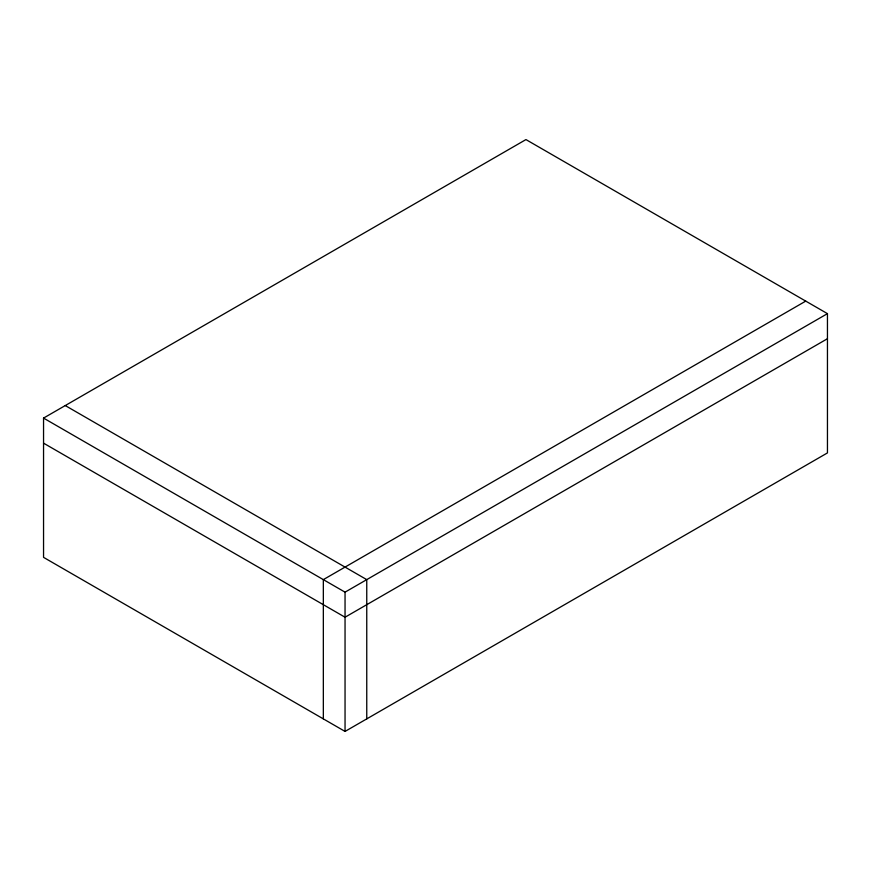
<?xml version="1.0" encoding="UTF-8"?>
<svg xmlns="http://www.w3.org/2000/svg" width="871" height="871" viewBox="0 0 871 871"><rect width="100%" height="100%" fill="white"/><g stroke="black" fill="none" stroke-linecap="round" stroke-linejoin="round"><path stroke-width="1.31" d="M43.55 418.091L525.953 139.578L827.45 313.647L827.45 452.909L345.047 731.422L43.55 557.353L43.55 418.091L345.047 592.16L827.45 313.647M805.74 301.116L323.337 579.629L323.337 718.891M827.45 338.721L345.047 617.223L43.55 443.154M65.26 405.559L366.756 579.629L366.756 718.891M345.047 592.16L345.047 731.422"/></g></svg>
